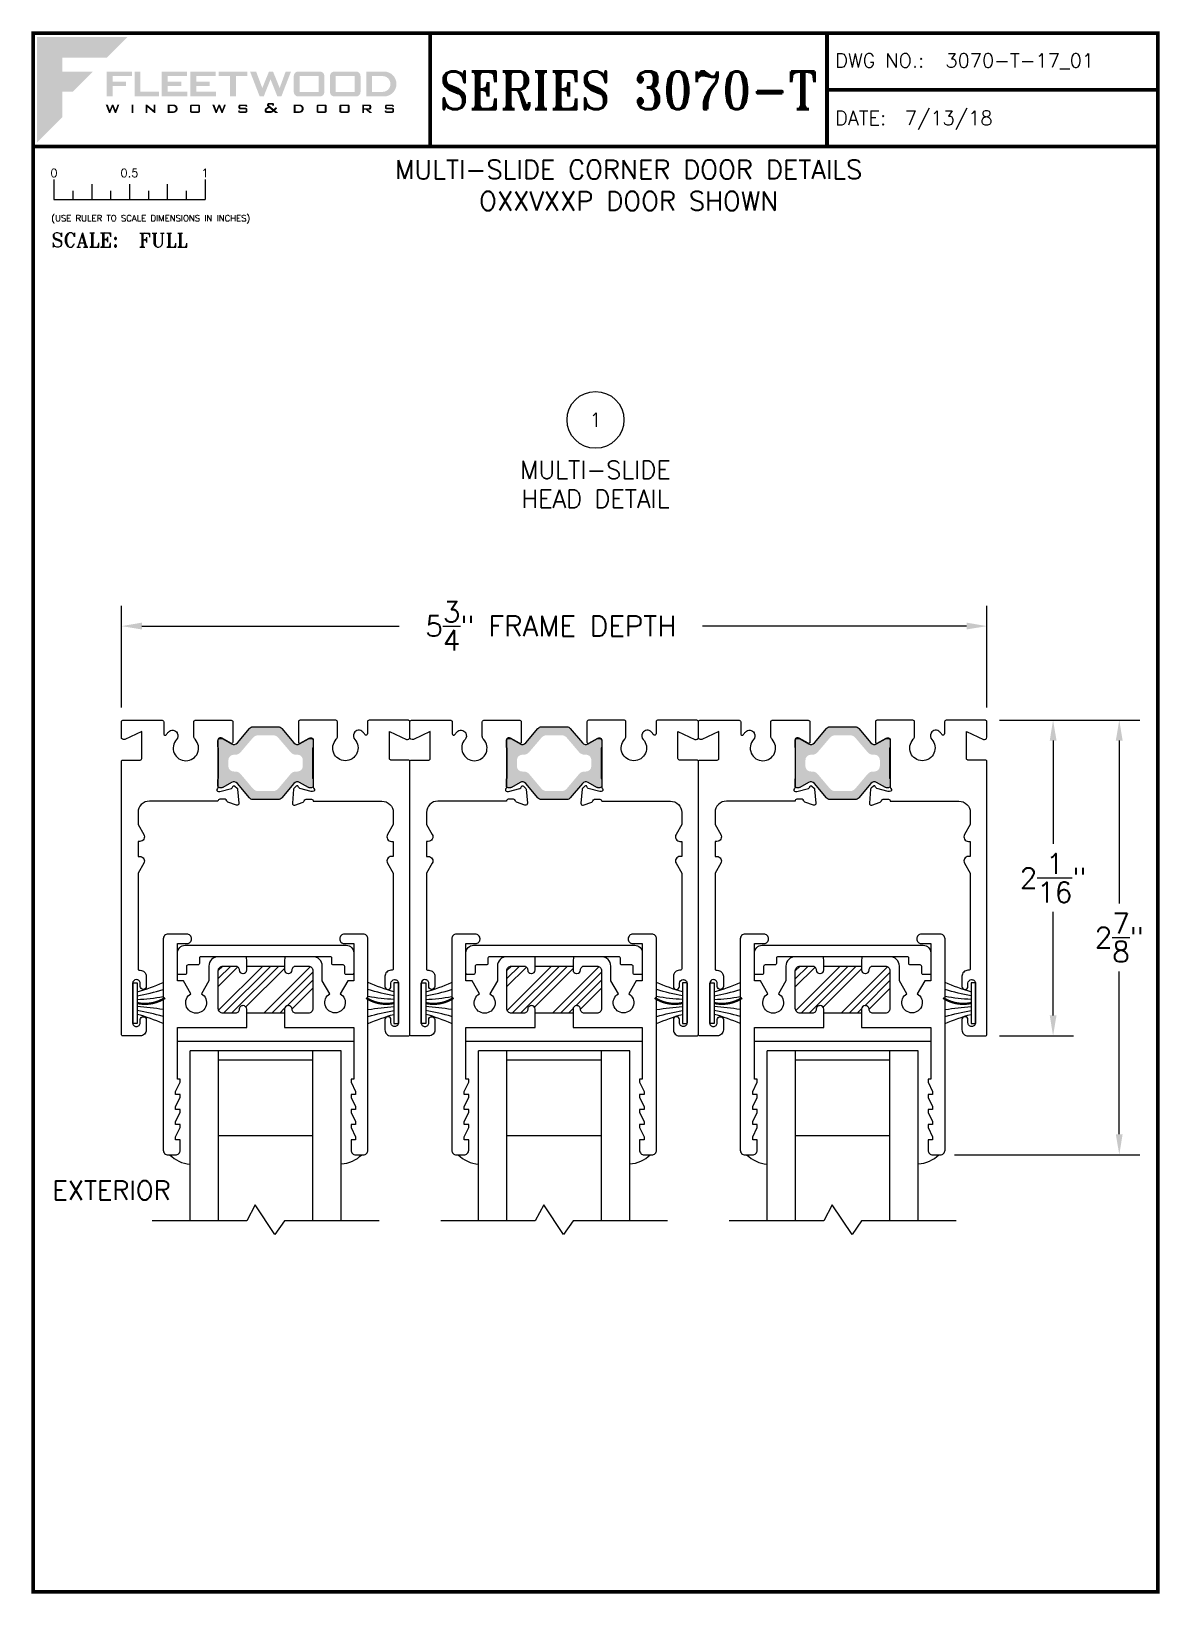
# Paper-space layout 'DETAIL 1' of a CAD drawing. Extents: x 0.3 to 7.8, y 0.1 to 10.4.
# The model-space entities are those that its viewports show. They can reach past a viewport. Long polylines and large blocks are cut down to what shows.
import ezdxf
from ezdxf.enums import TextEntityAlignment as Align

# ---------------------------------------------------------------- set-up
doc = ezdxf.new("R2010")
doc.units = 0
doc.header["$LTSCALE"] = 0.25
doc.header["$MEASUREMENT"] = 0
doc.layers.get('0').update_dxf_attribs({"linetype": 'CONTINUOUS'})
doc.layers.get('DEFPOINTS').update_dxf_attribs({"color": 1, "linetype": 'CONTINUOUS'})
for name, color, linetype in [('FRAME', 1, 'CONTINUOUS'), ('GEOMETRY', 7, 'CONTINUOUS'), ('GLASS-VINYL', 7, 'CONTINUOUS'), ('SEAL', 7, 'CONTINUOUS'), ('TEXT', 7, 'CONTINUOUS'), ('TITLE-BLOCK', 7, 'CONTINUOUS'), ('VENT', 5, 'CONTINUOUS')]:
    doc.layers.add(name, color=color, linetype=linetype)
doc.layers.add('VP', color=40, linetype='CONTINUOUS', plot=False)
doc.layers.get('VP').off()
doc.styles.add('ROMANS', font='romans')
doc.styles.add('ROMANT', font='romant')
doc.styles.add('SIMPLEX-094', font='simplex.shx', dxfattribs={"height": 0.094})
doc.styles.get("Standard").update_dxf_attribs({"font": 'simplex.shx'})
doc.dimstyles.new('FULL SCALE', dxfattribs={"dimscale": 0.75, "dimtxt": 0.18, "dimasz": 0.18, "dimexe": 0.18, "dimexo": 0.125, "dimgap": 0.09, "dimtad": 0, "dimtih": 1, "dimtoh": 1, "dimdec": 4, "dimzin": 0, "dimdsep": 46, "dimlunit": 4, "dimtxsty": 'Standard', "dimcen": 0.09, "dimadec": 0, "dimazin": 0, "dimtfac": 1, "dimtdec": 4, "dimtofl": 0, "dimtmove": 0, "dimatfit": 3, "dimfxl": 0, "dimtolj": 1, "dimtzin": 0, "dimarcsym": 0})

# ---------------------------------------------------------------- blocks, each defined once
blk = doc.blocks.new('*D62')
at = {"layer": 'DEFPOINTS', "color": 0}
for p in [(6.621, 6.514), (0.897, 5.882), (6.621, 5.882)]:
    blk.add_point(p, dxfattribs=at)
at = {"layer": 'TITLE-BLOCK', "color": 0, "lineweight": -2}
for p, q in [((0.897, 5.975), (0.897, 6.649)), ((6.621, 5.975), (6.621, 6.649)), ((1.032, 6.514), (2.734, 6.514)), ((6.486, 6.514), (4.74, 6.514))]:
    blk.add_line(p, q, dxfattribs=at)
at = {"layer": 'TITLE-BLOCK', "color": 0}
for points in [[(1.032, 6.537), (1.032, 6.492), (0.897, 6.514)], [(6.486, 6.537), (6.486, 6.492), (6.621, 6.514)]]:
    blk.add_solid(points, dxfattribs=at)
at = {"layer": 'TITLE-BLOCK', "color": 0, "insert": (3.737, 6.514), "char_height": 0.135, "attachment_point": 5}
blk.add_mtext('\\A1;5{\\H1.000000x;\\S3/4;}" FRAME DEPTH', dxfattribs=at)
blk = doc.blocks.new('Fleetwood_Logo_6-10-15')
h = blk.add_hatch(color=154)
h.dxf.hatch_style = 1
h.paths.add_polyline_path([(0.2526, -0.0017), (0.0019, -0.0017), (0.0019, -0.2942), (0.0725, -0.2236), (0.0725, -0.1535), (0.1007, -0.1535), (0.1567, -0.0976), (0.0725, -0.0976), (0.0725, -0.0596), (0.1946, -0.0596)])
h = blk.add_hatch(color=251)
h.dxf.hatch_style = 1
h.paths.add_polyline_path([(0.2487, -0.1256), (0.2112, -0.1256), (0.2112, -0.1102), (0.2647, -0.1102), (0.2647, -0.0976), (0.1946, -0.0976), (0.1946, -0.1667), (0.2112, -0.1667), (0.2112, -0.1377), (0.2487, -0.1377)])
h = blk.add_hatch(color=251)
h.dxf.hatch_style = 1
h.paths.add_polyline_path([(0.2886, -0.0976), (0.272, -0.0976), (0.272, -0.1667), (0.3401, -0.1667), (0.3401, -0.1535), (0.2886, -0.1535)])
h = blk.add_hatch(color=251)
h.dxf.hatch_style = 1
h.paths.add_polyline_path([(0.4175, -0.0976), (0.3474, -0.0976), (0.3474, -0.1667), (0.4185, -0.1667), (0.4185, -0.1534), (0.364, -0.1534), (0.364, -0.1377), (0.4015, -0.1377), (0.4015, -0.1256), (0.364, -0.1256), (0.364, -0.1102), (0.4175, -0.1102)])
h = blk.add_hatch(color=251)
h.dxf.hatch_style = 1
h.paths.add_polyline_path([(0.4965, -0.0976), (0.4264, -0.0976), (0.4264, -0.1667), (0.4975, -0.1667), (0.4975, -0.1534), (0.443, -0.1534), (0.443, -0.1377), (0.4804, -0.1377), (0.4804, -0.1256), (0.443, -0.1256), (0.443, -0.1102), (0.4965, -0.1102)])
h = blk.add_hatch(color=251)
h.dxf.hatch_style = 1
h.paths.add_polyline_path([(0.5842, -0.0976), (0.5054, -0.0976), (0.5054, -0.1102), (0.5365, -0.1102), (0.5365, -0.1667), (0.5531, -0.1667), (0.5531, -0.1102), (0.5842, -0.1102)])
h = blk.add_hatch(color=251)
h.dxf.hatch_style = 1
h.paths.add_polyline_path([(0.6089, -0.0976), (0.5921, -0.0976), (0.6188, -0.1667), (0.63, -0.1667), (0.6489, -0.1192), (0.6679, -0.1667), (0.6789, -0.1667), (0.7056, -0.0976), (0.6908, -0.0976), (0.6742, -0.1433), (0.6558, -0.0976), (0.6446, -0.0976), (0.6261, -0.1433)])
h = blk.add_hatch(color=251)
h.dxf.hatch_style = 1
h.paths.add_polyline_path([(0.7853, -0.0976), (0.726, -0.0976, 0.414214), (0.7133, -0.1102), (0.7133, -0.154, 0.414214), (0.726, -0.1667), (0.7853, -0.1667, 0.414214), (0.798, -0.154), (0.798, -0.1102, 0.414214)])
h.paths.add_polyline_path([(0.7819, -0.1102), (0.7819, -0.154), (0.7294, -0.154), (0.7294, -0.1102)], flags=16)
h = blk.add_hatch(color=251)
h.dxf.hatch_style = 1
h.paths.add_polyline_path([(0.8856, -0.0976), (0.8262, -0.0976, 0.414214), (0.8136, -0.1102), (0.8136, -0.154, 0.414214), (0.8262, -0.1667), (0.8856, -0.1667, 0.414214), (0.8982, -0.154), (0.8982, -0.1102, 0.414214)])
h.paths.add_polyline_path([(0.8822, -0.1102), (0.8822, -0.154), (0.8296, -0.154), (0.8296, -0.1102)], flags=16)
h = blk.add_hatch(color=251)
h.dxf.hatch_style = 1
h.paths.add_polyline_path([(0.9632, -0.0976), (0.914, -0.0976), (0.914, -0.1667), (0.9632, -0.1667, 1)])
h.paths.add_polyline_path([(0.9301, -0.1102), (0.9593, -0.1102, -1), (0.9593, -0.154), (0.9301, -0.154)], flags=16)
h = blk.add_hatch(color=7)
h.dxf.hatch_style = 1
h.paths.add_polyline_path([(0.2301, -0.1891), (0.2251, -0.1891), (0.2196, -0.2043), (0.2134, -0.1891), (0.2097, -0.1891), (0.2035, -0.2043), (0.1978, -0.1891), (0.1922, -0.1891), (0.2011, -0.2121), (0.2048, -0.2121), (0.2112, -0.1963), (0.2175, -0.2121), (0.2212, -0.2121)])
h = blk.add_hatch(color=7)
h.dxf.hatch_style = 1
h.paths.add_polyline_path([(0.2691, -0.1891), (0.2637, -0.1891), (0.2637, -0.2118), (0.2637, -0.2121), (0.2691, -0.2121)])
h = blk.add_hatch(color=7)
h.dxf.hatch_style = 1
h.paths.add_polyline_path([(0.3077, -0.1964), (0.3259, -0.2121), (0.3298, -0.2121), (0.3298, -0.1891), (0.325, -0.1891), (0.325, -0.2047), (0.3067, -0.1891), (0.3029, -0.1891), (0.3029, -0.2121), (0.3077, -0.2121)])
h = blk.add_hatch(color=7)
h.dxf.hatch_style = 1
h.paths.add_polyline_path([(0.3801, -0.1891), (0.3637, -0.1891), (0.3637, -0.2121), (0.3801, -0.2121, 1)])
h.paths.add_polyline_path([(0.3691, -0.2079), (0.3691, -0.1933), (0.3788, -0.1933, -1), (0.3788, -0.2079)], flags=16)
h = blk.add_hatch(color=7)
h.dxf.hatch_style = 1
h.paths.add_polyline_path([(0.4537, -0.2079), (0.4537, -0.1933, 0.414214), (0.4495, -0.1891), (0.4297, -0.1891, 0.414214), (0.4255, -0.1933), (0.4255, -0.2079, 0.414214), (0.4297, -0.2121), (0.4495, -0.2121, 0.414214)])
h.paths.add_polyline_path([(0.4308, -0.2079), (0.4308, -0.1933), (0.4484, -0.1933), (0.4484, -0.2079)], flags=16)
h = blk.add_hatch(color=7)
h.dxf.hatch_style = 1
h.paths.add_polyline_path([(0.5253, -0.1891), (0.5203, -0.1891), (0.5148, -0.2043), (0.5087, -0.1891), (0.5049, -0.1891), (0.4988, -0.2043), (0.493, -0.1891), (0.4874, -0.1891), (0.4963, -0.2121), (0.5001, -0.2121), (0.5064, -0.1963), (0.5127, -0.2121), (0.5164, -0.2121)])
h = blk.add_hatch(color=7)
h.dxf.hatch_style = 1
h.paths.add_polyline_path([(0.5801, -0.1891), (0.5643, -0.1891, 0.414214), (0.56, -0.1933), (0.56, -0.1981, 0.414214), (0.5643, -0.2024), (0.58, -0.2024), (0.58, -0.2078), (0.5637, -0.2078), (0.5637, -0.2052), (0.5591, -0.2062), (0.5591, -0.2078, 0.414214), (0.5634, -0.2121), (0.5805, -0.2121, 0.414214), (0.5848, -0.2078), (0.5848, -0.2024, 0.414214), (0.5805, -0.1982), (0.5648, -0.1982), (0.5648, -0.193), (0.5798, -0.193), (0.5798, -0.1958), (0.5843, -0.1948), (0.5843, -0.1933, 0.414214)])
h = blk.add_hatch(color=7)
h.dxf.hatch_style = 1
h.paths.add_polyline_path([(0.645, -0.1913, -0.222262), (0.6447, -0.1906), (0.6447, -0.1892), (0.6535, -0.1892), (0.6535, -0.193), (0.6587, -0.1918), (0.6587, -0.189, 0.414214), (0.6544, -0.1847), (0.6437, -0.1847, 0.414214), (0.6394, -0.189), (0.6394, -0.1922, 0.222262), (0.6407, -0.1948), (0.6415, -0.1955), (0.6345, -0.1998, 0.260684), (0.6329, -0.2027), (0.6329, -0.2078, 0.414214), (0.6372, -0.2121), (0.6514, -0.2121, 0.17577), (0.6536, -0.2113), (0.657, -0.2085), (0.6614, -0.2121), (0.6699, -0.2121), (0.6613, -0.2049), (0.6676, -0.1997), (0.6637, -0.1964), (0.6574, -0.2017)])
h.paths.add_polyline_path([(0.6532, -0.2052), (0.6509, -0.2072, -0.17577), (0.6502, -0.2074), (0.6382, -0.2074), (0.6382, -0.2033, -0.260684), (0.6387, -0.2025), (0.6451, -0.1985)], flags=16)
h = blk.add_hatch(color=7)
h.dxf.hatch_style = 1
h.paths.add_polyline_path([(0.7294, -0.1891), (0.713, -0.1891), (0.713, -0.2121), (0.7294, -0.2121, 1)])
h.paths.add_polyline_path([(0.7184, -0.2079), (0.7184, -0.1933), (0.7281, -0.1933, -1), (0.7281, -0.2079)], flags=16)
h = blk.add_hatch(color=7)
h.dxf.hatch_style = 1
h.paths.add_polyline_path([(0.8045, -0.2079), (0.8045, -0.1933, 0.414214), (0.8003, -0.1891), (0.7805, -0.1891, 0.414214), (0.7763, -0.1933), (0.7763, -0.2079, 0.414214), (0.7805, -0.2121), (0.8003, -0.2121, 0.414214)])
h.paths.add_polyline_path([(0.7816, -0.2079), (0.7816, -0.1933), (0.7992, -0.1933), (0.7992, -0.2079)], flags=16)
h = blk.add_hatch(color=7)
h.dxf.hatch_style = 1
h.paths.add_polyline_path([(0.8678, -0.2079), (0.8678, -0.1933, 0.414214), (0.8636, -0.1891), (0.8438, -0.1891, 0.414214), (0.8396, -0.1933), (0.8396, -0.2079, 0.414214), (0.8438, -0.2121), (0.8636, -0.2121, 0.414214)])
h.paths.add_polyline_path([(0.8449, -0.2079), (0.8449, -0.1933), (0.8624, -0.1933), (0.8624, -0.2079)], flags=16)
h = blk.add_hatch(color=7)
h.dxf.hatch_style = 1
h.paths.add_polyline_path([(0.9277, -0.1993), (0.9277, -0.1933, 0.414214), (0.9235, -0.1891), (0.9028, -0.1891), (0.9028, -0.2121), (0.9082, -0.2121), (0.9082, -0.2035), (0.9131, -0.2035), (0.9224, -0.2121), (0.9303, -0.2121), (0.9197, -0.2035), (0.9235, -0.2035, 0.414214)])
h.paths.add_polyline_path([(0.9082, -0.1993), (0.9082, -0.1933), (0.9214, -0.1933, -0.414214), (0.9224, -0.1943), (0.9224, -0.1983, -0.414214), (0.9214, -0.1993)], flags=16)
h = blk.add_hatch(color=7)
h.dxf.hatch_style = 1
h.paths.add_polyline_path([(0.9867, -0.1982), (0.971, -0.1982), (0.971, -0.193), (0.9859, -0.193), (0.9859, -0.1958), (0.9905, -0.1948), (0.9905, -0.1933, 0.414214), (0.9863, -0.1891), (0.9705, -0.1891, 0.414214), (0.9662, -0.1933), (0.9662, -0.1981, 0.414214), (0.9705, -0.2024), (0.9862, -0.2024), (0.9862, -0.2078), (0.9699, -0.2078), (0.9699, -0.2052), (0.9653, -0.2062), (0.9653, -0.2078, 0.414214), (0.9696, -0.2121), (0.9867, -0.2121, 0.414214), (0.991, -0.2078), (0.991, -0.2024, 0.414214)])
blk = doc.blocks.new('A-SIZE_P')
at = {"const_width": 0.025}
blk.add_lwpolyline([(0.313, 0.125), (7.751, 0.125), (7.751, 10.437), (0.313, 10.437)], close=True, dxfattribs=at)
for points in [[(2.938, 10.437), (2.938, 9.687)], [(5.563, 10.437), (5.563, 9.687)], [(5.563, 10.062), (7.751, 10.062)], [(0.313, 9.687), (7.751, 9.687)]]:
    blk.add_lwpolyline(points, dxfattribs=at)
at = {"xscale": 2.387023416083395, "yscale": 2.387023416083395, "zscale": 2.387023416083395}
blk.add_blockref('Fleetwood_Logo_6-10-15', (0.334, 10.416), dxfattribs=at)
for s, style, p in [('DWG NO.:', 'SIMPLEX-094', (5.617, 10.209)), ('DATE:', 'SIMPLEX-094', (5.616, 9.829)), ('SCALE:', 'ROMANT', (0.433, 9.022))]:
    blk.add_text(s, height=0.094, dxfattribs=dict(style=style)).set_placement(p)
for tag, p, style in [('DWG_NO', (6.346, 10.209), 'SIMPLEX-094'), ('DATE', (6.077, 9.829), 'SIMPLEX-094'), ('SCALE', (1.011, 9.02), 'ROMANT')]:
    blk.add_attdef(tag, p, '', height=0.094, dxfattribs=dict(style=style))
for tag, height, style, width, p, p2 in [('DWG_NO_F', 0.094, 'SIMPLEX-094', 1.745692, (6.347, 10.209), (7.683, 10.209)), ('PRODUCT', 0.25, 'ROMANT', 1.390728, (3.001, 9.934), (5.5, 9.934))]:
    blk.add_attdef(tag, text='', height=height, dxfattribs=dict(style=style, width=width)).set_placement(p, p2, align=Align.FIT)
blk = doc.blocks.new('sectball')
blk.add_circle((0, 0), 0.125)
blk.add_attdef('NO', text='', height=0.062).set_placement((0, 0), align=Align.MIDDLE_CENTER)
for tag, p in [('LINE1', (0, -0.2588)), ('LINE2', (0, -0.3864)), ('LINE3', (0, -0.5214))]:
    blk.add_attdef(tag, text='', height=0.078).set_placement(p, align=Align.CENTER)
blk = doc.blocks.new('Full')
for p, q in [((0.137, -0.219), (0.137, -0.35)), ((0.262, -0.294), (0.262, -0.35)), ((0.387, -0.249), (0.387, -0.35)), ((0.512, -0.294), (0.512, -0.35)), ((0.637, -0.249), (0.637, -0.35)), ((0.762, -0.294), (0.762, -0.35)), ((0.887, -0.249), (0.887, -0.35)), ((1.012, -0.294), (1.012, -0.35)), ((1.137, -0.219), (1.137, -0.35)), ((0.137, -0.35), (1.137, -0.35))]:
    blk.add_line(p, q)
for s, p in [('0', (0.137, -0.219)), ('0.5', (0.637, -0.219)), ('1', (1.137, -0.219))]:
    blk.add_text(s, height=0.055).set_placement(p, align=Align.BOTTOM_CENTER)
at = {"style": 'ROMANS'}
blk.add_text('(USE RULER TO SCALE DIMENSIONS IN INCHES)', height=0.04115, dxfattribs=at).set_placement((0.12, -0.495))
blk = doc.blocks.new('*D98')
at = {"layer": 'DEFPOINTS', "color": 0}
for p in [(6.611, 5.892), (6.611, 3.804), (7.058, 3.804)]:
    blk.add_point(p, dxfattribs=at)
at = {"layer": 'TITLE-BLOCK', "color": 0, "lineweight": -2}
for p, q in [((6.704, 5.892), (7.193, 5.892)), ((7.058, 5.757), (7.058, 5.073)), ((7.058, 3.939), (7.058, 4.623)), ((6.704, 3.804), (7.193, 3.804))]:
    blk.add_line(p, q, dxfattribs=at)
at = {"layer": 'TITLE-BLOCK', "color": 0}
for points in [[(7.036, 5.757), (7.081, 5.757), (7.058, 5.892)], [(7.036, 3.939), (7.081, 3.939), (7.058, 3.804)]]:
    blk.add_solid(points, dxfattribs=at)
at = {"layer": 'TITLE-BLOCK', "color": 0, "insert": (7.058, 4.848), "char_height": 0.135, "attachment_point": 5}
blk.add_mtext('\\A1;2{\\H1.000000x;\\S1/16;}"', dxfattribs=at)
blk = doc.blocks.new('*D131')
at = {"layer": 'DEFPOINTS', "color": 0}
for p in [(6.611, 5.892), (6.313, 3.017), (7.496, 3.017)]:
    blk.add_point(p, dxfattribs=at)
at = {"layer": 'TITLE-BLOCK', "color": 0, "lineweight": -2}
for p, q in [((6.704, 5.892), (7.631, 5.892)), ((7.496, 5.757), (7.496, 4.679)), ((7.496, 3.152), (7.496, 4.229)), ((6.406, 3.017), (7.631, 3.017))]:
    blk.add_line(p, q, dxfattribs=at)
at = {"layer": 'TITLE-BLOCK', "color": 0}
for points in [[(7.473, 5.757), (7.518, 5.757), (7.496, 5.892)], [(7.473, 3.152), (7.518, 3.152), (7.496, 3.017)]]:
    blk.add_solid(points, dxfattribs=at)
at = {"layer": 'TITLE-BLOCK', "color": 0, "insert": (7.496, 4.454), "char_height": 0.135, "attachment_point": 5}
blk.add_mtext('\\A1;2{\\H1.000000x;\\S7/8;}"', dxfattribs=at)
blk = doc.blocks.new('RALE-SREADER')
at = {"layer": 'GEOMETRY', "color": 1}
blk.add_lwpolyline([(0.135, -0.08), (0.07, -0.08, 0.414214), (0.06, -0.09), (0.06, -0.133, -0.414214), (0.05, -0.143), (0.01, -0.143, -0.414214), (0, -0.133), (0, 0, -0.414214), (0.05, 0.05), (1.116, 0.05, -0.414214), (1.166, 0), (1.166, -0.133, -0.414214), (1.156, -0.143), (1.116, -0.143, -0.414214), (1.106, -0.133), (1.106, -0.09, 0.414214), (1.096, -0.08), (1.031, -0.08, -0.414214), (1.021, -0.07), (1.021, -0.035, 0.414214), (1.011, -0.025), (0.155, -0.025, 0.414214), (0.145, -0.035), (0.145, -0.07, -0.414214)], format="xyb", close=True, dxfattribs=at)
blk = doc.blocks.new('3075 TOP RAIL')
h = blk.add_hatch()
h.set_pattern_fill('ANSI34', scale=0.3, style=0)
h.set_pattern_definition([(45, (-1.25166, -5.8604), (-0.159099, 0.159099), []), (45, (-1.19863, -5.8604), (-0.159099, 0.159099), []), (45, (-1.1456, -5.8604), (-0.159099, 0.159099), []), (45, (-1.09256, -5.8604), (-0.159099, 0.159099), [])])
h.paths.add_polyline_path([(-0.125, 0.312), (-0.125, 0.286, -0.414214), (-0.149, 0.262), (-0.151, 0.262, -0.414214), (-0.175, 0.286), (-0.175, 0.287, 0.414214), (-0.2, 0.312), (-0.282, 0.312, 0.414214), (-0.313, 0.281), (-0.313, 0.031, 0.414214), (-0.282, 0), (-0.2, 0, 0.414214), (-0.175, 0.025, -0.414214), (-0.15, 0.05), (-0.149, 0.05, -0.414214), (-0.125, 0.026), (-0.125, 0), (0.125, 0), (0.125, 0.026, -0.414214), (0.149, 0.05), (0.15, 0.05, -0.414214), (0.175, 0.025, 0.414214), (0.2, 0), (0.282, 0, 0.414214), (0.313, 0.031), (0.313, 0.281, 0.414214), (0.282, 0.312), (0.2, 0.312, 0.414214), (0.175, 0.287), (0.175, 0.286, -0.414214), (0.151, 0.262), (0.149, 0.262, -0.414214), (0.125, 0.286), (0.125, 0.312)])
at = {"color": 7}
for p, q in [((-0.125, 0.312), (0.125, 0.312)), ((0.125, 0), (-0.125, 0))]:
    blk.add_line(p, q, dxfattribs=at)
for points in [[(-0.149, 0.05), (-0.15, 0.05, 0.414214), (-0.175, 0.025, -0.414214), (-0.2, 0), (-0.282, 0, -0.414214), (-0.313, 0.031), (-0.313, 0.281, -0.414214), (-0.282, 0.312), (-0.2, 0.312, -0.414214), (-0.175, 0.287), (-0.175, 0.286, 0.414214), (-0.151, 0.262), (-0.149, 0.262, 0.414214), (-0.125, 0.286), (-0.125, 0.343), (-0.126, 0.374), (-0.156, 0.374), (-0.313, 0.374, 0.414214), (-0.375, 0.312), (-0.375, 0.214), (-0.425, 0.129, -3.732051), (-0.494, 0.129), (-0.543, 0.214), (-0.583, 0.214), (-0.583, 0.461), (-0.519, 0.461, 0.414214), (-0.49, 0.49), (-0.49, 0.492, 0.414214), (-0.521, 0.523), (-0.646, 0.523, 0.414214), (-0.677, 0.492), (-0.677, -0.906, 0.414214), (-0.646, -0.937), (-0.596, -0.937, 0.414214), (-0.565, -0.906), (-0.565, -0.837), (-0.595, -0.837), (-0.595, -0.817), (-0.565, -0.757), (-0.565, -0.737), (-0.595, -0.737), (-0.595, -0.717), (-0.565, -0.657), (-0.565, -0.637), (-0.595, -0.637), (-0.595, -0.617), (-0.565, -0.557), (-0.565, -0.537), (-0.595, -0.537), (-0.595, -0.517), (-0.565, -0.457), (-0.565, -0.437), (-0.583, -0.437), (-0.583, -0.094), (-0.125, -0.094), (-0.125, 0.026, 0.414214)], [(0.583, -0.437), (0.565, -0.437), (0.565, -0.457), (0.595, -0.517), (0.595, -0.537), (0.565, -0.537), (0.565, -0.557), (0.595, -0.617), (0.595, -0.637), (0.565, -0.637), (0.565, -0.657), (0.595, -0.717), (0.595, -0.737), (0.565, -0.737), (0.565, -0.757), (0.595, -0.817), (0.595, -0.837), (0.565, -0.837), (0.565, -0.906, 0.414214), (0.596, -0.937), (0.646, -0.937, 0.414214), (0.677, -0.906), (0.677, 0.492, 0.414214), (0.646, 0.523), (0.521, 0.523, 0.414214), (0.49, 0.492), (0.49, 0.49, 0.414214), (0.519, 0.461), (0.583, 0.461), (0.583, 0.214), (0.543, 0.214), (0.493, 0.129, -3.732051), (0.425, 0.129), (0.375, 0.214), (0.375, 0.312, 0.414214), (0.313, 0.374), (0.156, 0.374), (0.127, 0.374), (0.125, 0.343), (0.125, 0.286, 0.414214), (0.149, 0.262), (0.151, 0.262, 0.414214), (0.175, 0.286), (0.175, 0.287, -0.414214), (0.2, 0.312), (0.282, 0.312, -0.414214), (0.313, 0.281), (0.313, 0.031, -0.414214), (0.282, 0), (0.2, 0, -0.414214), (0.175, 0.025, 0.414214), (0.15, 0.05), (0.149, 0.05, 0.414214), (0.125, 0.026), (0.125, -0.094), (0.583, -0.094)]]:
    blk.add_lwpolyline(points, format="xyb", close=True)
blk.add_blockref('RALE-SREADER', (-0.583, 0.399))
blk = doc.blocks.new('3700-HEAD')
h = blk.add_hatch(color=7)
h.dxf.hatch_style = 1
h.paths.add_polyline_path([(1.061, 2.024, 0.221694), (1.038, 2.034), (0.87, 2.034, 0.221694), (0.847, 2.024), (0.767, 1.929, -0.36397), (0.729, 1.922), (0.671, 1.955, 0.131653), (0.665, 1.957), (0.651, 1.957, 0.414214), (0.639, 1.945), (0.639, 1.902, 0.236168), (0.643, 1.894), (0.643, 1.694, 0.236068), (0.639, 1.686), (0.639, 1.643, 0.414894), (0.651, 1.632), (0.665, 1.632, 0.131653), (0.671, 1.633), (0.729, 1.666, -0.36397), (0.767, 1.66), (0.847, 1.565, 0.221694), (0.87, 1.554), (1.038, 1.554, 0.221694), (1.061, 1.565), (1.141, 1.66, -0.36397), (1.179, 1.666), (1.237, 1.633, 0.131653), (1.243, 1.632), (1.257, 1.632, 0.414214), (1.269, 1.643), (1.269, 1.686, 0.23617), (1.265, 1.694), (1.265, 1.894, 0.236068), (1.269, 1.902), (1.269, 1.945, 0.414948), (1.257, 1.957), (1.243, 1.957, 0.131653), (1.237, 1.955), (1.179, 1.922, -0.36397), (1.141, 1.929)])
h.paths.add_polyline_path([(1.038, 1.962), (1.119, 1.867, 0.221696), (1.155, 1.85), (1.164, 1.85, -0.418301), (1.2, 1.814), (1.2, 1.774, -0.410138), (1.165, 1.739), (1.155, 1.739, 0.221696), (1.119, 1.722), (1.038, 1.626, -0.221696), (1.002, 1.609), (0.906, 1.609, -0.221696), (0.87, 1.626), (0.789, 1.722, 0.221696), (0.753, 1.739), (0.744, 1.739, -0.418302), (0.708, 1.774), (0.708, 1.814, -0.410138), (0.743, 1.85), (0.753, 1.85, 0.221696), (0.789, 1.867), (0.87, 1.962, -0.221696), (0.906, 1.979), (1.002, 1.979, -0.221696)], flags=16)
for points in [[(0.11, 1.388), (0.148, 1.322, -0.57735), (0.122, 1.277), (0.11, 1.277), (0.11, 1.177), (0.122, 1.177, -0.57735), (0.148, 1.132), (0.11, 1.066), (0.11, 0.434, 0.414214), (0.12, 0.424), (0.125, 0.424, -0.414214), (0.165, 0.384), (0.165, 0.317, -0.414214), (0.145, 0.297), (0.144, 0.297, -0.414214), (0.125, 0.317), (0.125, 0.338, 0.414214), (0.1, 0.362), (0.099, 0.362, 0.414214), (0.075, 0.338), (0.075, 0.077, 0.414214), (0.099, 0.052), (0.1, 0.052, 0.414214), (0.125, 0.077), (0.125, 0.098, -0.414214), (0.144, 0.117), (0.145, 0.117, -0.414214), (0.165, 0.098), (0.165, 0.03, -0.414214), (0.125, -0.01), (0.01, -0.01, -0.414214), (0, 0), (0, 1.805, -0.414214), (0.01, 1.815), (0.125, 1.815, 0.414214), (0.135, 1.825), (0.135, 2.003), (0.023, 1.951, -0.546624), (0, 1.966), (0, 2.068, -0.414214), (0.01, 2.078), (0.27, 2.078, -0.414214), (0.28, 2.068), (0.28, 1.99, 0.733941), (0.298, 1.984, -0.034035), (0.311, 2, -0.505732), (0.369, 1.994), (0.369, 1.993, -0.327538), (0.365, 1.951, 0.652778), (0.427, 1.81, 0.660027), (0.487, 1.952, -0.193039), (0.479, 1.973), (0.479, 2.068, -0.414214), (0.489, 2.078), (0.727, 2.078, -0.414214), (0.737, 2.068), (0.737, 1.933, -0.585524), (0.725, 1.926), (0.666, 1.959, 0.137872), (0.659, 1.961), (0.651, 1.961, 0.414214), (0.639, 1.949), (0.639, 1.636, -0.213422), (0.635, 1.627, 0.6885), (0.643, 1.606), (0.649, 1.606, 0.065543), (0.652, 1.607), (0.728, 1.627, 0.267949), (0.736, 1.635), (0.738, 1.64, -0.57735), (0.751, 1.643), (0.765, 1.629, -0.176327), (0.769, 1.622), (0.777, 1.529, -0.548619), (0.761, 1.516), (0.705, 1.537, -0.263725), (0.698, 1.545, 0.359508), (0.686, 1.555), (0.651, 1.555, 0.414214), (0.639, 1.543), (0.185, 1.543, 0.414214), (0.11, 1.468), (0.11, 1.388)], [(1.798, 1.388), (1.76, 1.322, 0.57735), (1.786, 1.277), (1.798, 1.277), (1.798, 1.177), (1.786, 1.177, 0.57735), (1.76, 1.132), (1.798, 1.066), (1.798, 0.434, -0.414214), (1.788, 0.424), (1.783, 0.424, 0.414214), (1.743, 0.384), (1.743, 0.317, 0.414214), (1.763, 0.297), (1.763, 0.297, 0.414214), (1.783, 0.317), (1.783, 0.338, -0.414214), (1.807, 0.362), (1.808, 0.362, -0.414214), (1.833, 0.338), (1.833, 0.077, -0.414214), (1.808, 0.052), (1.807, 0.052, -0.414214), (1.783, 0.077), (1.783, 0.098, 0.414214), (1.763, 0.117), (1.762, 0.117, 0.414214), (1.743, 0.098), (1.743, 0.03, 0.414214), (1.783, -0.01), (1.898, -0.01, 0.414214), (1.908, 0), (1.908, 1.805, 0.414214), (1.898, 1.815), (1.783, 1.815, -0.414214), (1.773, 1.825), (1.773, 2.003), (1.885, 1.951, 0.546624), (1.908, 1.966), (1.908, 2.068, 0.414214), (1.898, 2.078), (1.638, 2.078, 0.414214), (1.628, 2.068), (1.628, 1.99, -0.733941), (1.61, 1.984, 0.034035), (1.597, 2, 0.505732), (1.539, 1.994), (1.539, 1.993, 0.327538), (1.543, 1.951, -0.652778), (1.481, 1.81, -0.660027), (1.421, 1.952, 0.193039), (1.429, 1.973), (1.429, 2.068, 0.414214), (1.419, 2.078), (1.181, 2.078, 0.414214), (1.171, 2.068), (1.171, 1.933, 0.585524), (1.183, 1.926), (1.242, 1.959, -0.137872), (1.249, 1.961), (1.257, 1.961, -0.414214), (1.269, 1.949), (1.269, 1.636, 0.213422), (1.273, 1.627, -0.6885), (1.265, 1.606), (1.259, 1.606, -0.065543), (1.256, 1.607), (1.18, 1.627, -0.267949), (1.172, 1.635), (1.17, 1.64, 0.57735), (1.157, 1.643), (1.143, 1.629, 0.176327), (1.139, 1.622), (1.131, 1.529, 0.548619), (1.147, 1.516), (1.203, 1.537, 0.263725), (1.21, 1.545, -0.359508), (1.222, 1.555), (1.257, 1.555, -0.414214), (1.269, 1.543), (1.723, 1.543, -0.414214), (1.798, 1.468), (1.798, 1.388)]]:
    blk.add_lwpolyline(points, format="xyb")
at = {"color": 7}
blk.add_lwpolyline([(0.729, 1.922, 0.36397), (0.767, 1.929), (0.847, 2.024, -0.221694), (0.87, 2.034), (1.038, 2.034, -0.221694), (1.061, 2.024), (1.141, 1.929, 0.36397), (1.179, 1.922), (1.237, 1.955, -0.131653), (1.243, 1.957), (1.257, 1.957, -0.414214), (1.269, 1.945), (1.269, 1.902, -0.236068), (1.265, 1.894), (1.265, 1.694, -0.236068), (1.269, 1.686), (1.269, 1.643, -0.414214), (1.257, 1.632), (1.243, 1.632, -0.131653), (1.237, 1.633), (1.179, 1.666, 0.36397), (1.141, 1.66), (1.061, 1.565, -0.221694), (1.038, 1.554), (0.87, 1.554, -0.221694), (0.847, 1.565), (0.767, 1.66, 0.36397), (0.729, 1.666), (0.671, 1.633, -0.131653), (0.665, 1.632), (0.651, 1.632, -0.414214), (0.639, 1.643), (0.639, 1.686, -0.236068), (0.643, 1.694), (0.643, 1.894, -0.236068), (0.639, 1.902), (0.639, 1.945, -0.414214), (0.651, 1.957), (0.665, 1.957, -0.131653), (0.671, 1.955)], format="xyb", close=True, dxfattribs=at)
blk = doc.blocks.new('*U190')
for centre, radius, start, end in [((-0.336, 1.375), 1.351, 285.7333, 293.4368), ((-0.214, 1.458), 1.43, 279.8103, 286.8579), ((-0.038, 1.394), 1.372, 272.8377, 280.0301), ((-0.038, -1.394), 1.372, 79.9699, 87.1623), ((-0.214, -1.458), 1.43, 73.1421, 80.1897), ((-0.336, -1.375), 1.351, 66.5632, 74.2667)]:
    blk.add_arc(centre, radius, start, end)
at = {"layer": 'SEAL'}
blk.add_lwpolyline([(0, -0.135), (0, 0.135), (0.03, 0.135), (0.03, -0.135)], close=True, dxfattribs=at)
at = {"layer": 'SEAL', "const_width": 0.015}
blk.add_lwpolyline([(0.03, 0, 0.199044), (0.214, 0.034)], format="xyb", dxfattribs=at)
at = {"flags": 9}
for tag, p in [('MANUFACTURER_PART_#', (0, -0.199)), ('FLEETWOOD_PART_#', (-0.001, -0.249))]:
    blk.add_attdef(tag, p, '', height=0.0312, dxfattribs=at)

msp = doc.modelspace()

# ---------------------------------------------------------------- linework, layer by layer
at = {"layer": 'GLASS-VINYL'}
for p, q in [((-2.566, 16.544), (-3.732, 16.544)), ((-0.658, 16.544), (-1.824, 16.544)), ((1.25, 16.544), (0.084, 16.544)), ((-3.649, 15.358), (-3.649, 16.482)), ((-2.649, 16.482), (-3.649, 16.482)), ((-3.461, 15.358), (-3.461, 16.482)), ((-2.836, 15.358), (-2.836, 16.482)), ((-2.649, 15.358), (-2.649, 16.482)), ((-1.741, 15.358), (-1.741, 16.482)), ((-0.741, 16.482), (-1.741, 16.482)), ((-1.553, 15.358), (-1.553, 16.482)), ((-0.928, 15.358), (-0.928, 16.482)), ((-0.741, 15.358), (-0.741, 16.482)), ((0.167, 15.358), (0.167, 16.482)), ((1.167, 16.482), (0.167, 16.482)), ((0.355, 15.358), (0.355, 16.482)), ((0.98, 15.358), (0.98, 16.482)), ((1.167, 15.358), (1.167, 16.482)), ((-2.836, 16.42), (-3.461, 16.42)), ((-0.928, 16.42), (-1.553, 16.42)), ((0.98, 16.42), (0.355, 16.42)), ((-2.836, 15.919), (-3.461, 15.919)), ((-0.928, 15.919), (-1.553, 15.919)), ((0.98, 15.919), (0.355, 15.919))]:
    msp.add_line(p, q, dxfattribs=at)
for points in [[(-2.399, 15.358), (-3.024, 15.358), (-3.087, 15.266), (-3.218, 15.463), (-3.274, 15.358), (-3.899, 15.358)], [(-0.491, 15.358), (-1.116, 15.358), (-1.179, 15.266), (-1.31, 15.463), (-1.366, 15.358), (-1.991, 15.358)], [(1.417, 15.358), (0.792, 15.358), (0.729, 15.266), (0.598, 15.463), (0.542, 15.358), (-0.083, 15.358)], [(-2.399, 15.108), (-3.024, 15.108), (-3.087, 15.016), (-3.218, 15.213), (-3.274, 15.108), (-3.899, 15.108)], [(-0.491, 15.108), (-1.116, 15.108), (-1.179, 15.016), (-1.31, 15.213), (-1.366, 15.108), (-1.991, 15.108)], [(1.417, 15.108), (0.792, 15.108), (0.729, 15.016), (0.598, 15.213), (0.542, 15.108), (-0.083, 15.108)]]:
    msp.add_lwpolyline(points, dxfattribs=at)
for centre, start, end in [((-3.63, 15.949), 224.9356, 265.1823), ((-2.665, 15.951), 274.2808, 314.2526), ((-1.722, 15.949), 224.9356, 265.1823), ((-0.757, 15.951), 274.2808, 314.2526), ((0.186, 15.949), 224.9356, 265.1823), ((1.151, 15.951), 274.2808, 314.2526)]:
    msp.add_arc(centre, 0.218, start, end, dxfattribs=at)

# ---------------------------------------------------------------- block references
at = {"layer": 'FRAME'}
for p in [(-4.103, 16.591), (-2.195, 16.591), (-0.287, 16.591)]:
    msp.add_blockref('3700-HEAD', p, dxfattribs=at)
at = {"layer": 'SEAL'}
for p in [(-4.028, 16.798), (-2.12, 16.798), (-0.212, 16.798)]:
    msp.add_blockref('*U190', p, dxfattribs=at)
at = {"layer": 'SEAL', "xscale": -1}
for p in [(-2.27, 16.798), (-0.362, 16.798), (1.546, 16.798)]:
    msp.add_blockref('*U190', p, dxfattribs=at)
at = {"layer": 'VENT'}
for p in [(-3.149, 16.731), (-1.241, 16.731), (0.667, 16.731)]:
    msp.add_blockref('3075 TOP RAIL', p, dxfattribs=at)

psp = doc.layouts.new('DETAIL 1')

# ---------------------------------------------------------------- block references
at = {"layer": 'TEXT', "xscale": 1.504, "yscale": 1.504, "zscale": 1.504}
psp.add_blockref('sectball', (4.032, 7.87863), dxfattribs=at).add_auto_attribs({'NO': '1', 'LINE1': 'MULTI-SLIDE', 'LINE2': 'HEAD DETAIL'})
at = {"layer": 'TITLE-BLOCK'}
ref = psp.add_blockref('A-SIZE_P', (0, 0), dxfattribs=at)
ref.add_attrib('DATE', '7/13/18', (6.07741, 9.82884), dxfattribs={"layer": '0', "height": 0.094, "style": 'SIMPLEX-094'})
ref.add_attrib('SCALE', 'FULL', (1.01101, 9.02035), dxfattribs={"layer": '0', "height": 0.094, "style": 'ROMANT'})
ref.add_attrib('PRODUCT', 'SERIES 3070-T', dxfattribs={"layer": '0', "height": 0.25, "style": 'ROMANT', "width": 0.807692}).set_placement((3.0005, 9.93352), (5.5005, 9.93352), align=Align.FIT)
ref.add_attrib('DWG_NO', '3070-T-17_01', (6.34634, 10.20879), dxfattribs={"layer": '0', "height": 0.094, "style": 'SIMPLEX-094'})
psp.add_blockref('Full', (0.313, 9.687), dxfattribs=at)

# ---------------------------------------------------------------- texts
at = {"layer": 'TEXT'}
psp.add_text('EXTERIOR', height=0.125, dxfattribs=at).set_placement((0.83107, 2.7184), align=Align.CENTER)
at = {"layer": 'TEXT', "insert": (4.2505, 9.43044), "char_height": 0.125, "width": 3.7685095, "attachment_point": 5}
psp.add_mtext('MULTI-SLIDE CORNER DOOR DETAILS\\POXXVXXP DOOR SHOWN', dxfattribs=at)

# ---------------------------------------------------------------- dimensions: what is measured, and where the dimension line sits
at = {"layer": 'TITLE-BLOCK'}
dim = psp.add_linear_dim(base=(6.62074, 6.51448), p1=(0.89674, 5.8817), p2=(6.62074, 5.8817), text='<> FRAME DEPTH', dimstyle='FULL SCALE', dxfattribs=at)
dim.commit()
dim.dimension.update_dxf_attribs({"geometry": '*D62', "text_midpoint": (3.73695, 6.51448), "dimtype": 160})
for base, p2, picture, middle in [((7.49574, 3.0167), (6.31274, 3.0167), '*D131', (7.49574, 4.4542)), ((7.05824, 3.8037), (6.61074, 3.8037), '*D98', (7.05824, 4.8477))]:
    dim = psp.add_linear_dim(base=base, p1=(6.61074, 5.8917), p2=p2, angle=90, dimstyle='FULL SCALE', dxfattribs=at)
    dim.commit()
    dim.dimension.update_dxf_attribs({"geometry": picture, "text_midpoint": middle})

# ---------------------------------------------------------------- viewports
at = {"layer": 'VP'}
psp.add_viewport(center=(3.71964, 4.34697), size=(6.23712, 3.7982613), view_center_point=(-1.27977, 17.12474), view_height=3.7982613, dxfattribs=at)

doc.saveas('drawing.dxf')
